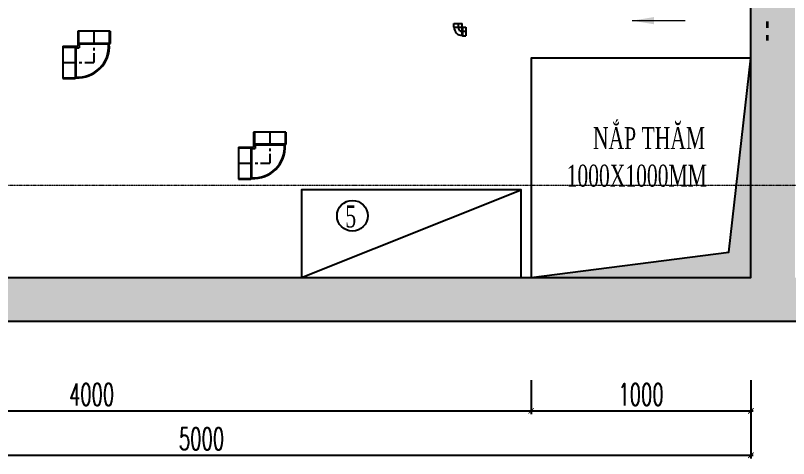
# Model space of a CAD drawing. Header units: millimetres. Extents: x -225363 to 347188, y -782467 to 813415.
# Drawn here: x 52287 to 55804, y 17715 to 19733 of the extents above; entities that cross this region are included whole.
import ezdxf

# ---------------------------------------------------------------- set-up
doc = ezdxf.new("R2010")
doc.units = ezdxf.units.MM
doc.linetypes.add('$1$HIDDEN', pattern=[0.375, 0.25, -0.125])
doc.linetypes.add('CENTER', pattern=[2, 1.25, -0.25, 0.25, -0.25])
for name, color, linetype in [('0.05 Thu đáy', 5, 'Continuous'), ('1TBN', 7, 'Continuous'), ('Text', 3, 'Continuous')]:
    doc.layers.add(name, color=color, linetype=linetype)
doc.layers.add('day dien nguon', color=251, linetype='Continuous', lineweight=9)
doc.layers.add('N3-NOTE', color=11, linetype='Continuous', lineweight=13)
doc.styles.add('HW_vnsimli', font='vnsimli.shx', dxfattribs={"width": 0.6})
doc.styles.add('mat bang 150', font='vntimeh.shx', dxfattribs={"width": 0.75})
doc.styles.add('P-VNTIMEH', font='vntimeh.shx', dxfattribs={"width": 0.75, "height": 75})
doc.styles.get("Standard").update_dxf_attribs({"font": 'arial_1.ttf'})
doc.dimstyles.new('HW_ 1-50', dxfattribs={"dimscale": 50, "dimtxt": 2, "dimasz": 0.5, "dimexe": 0.3, "dimexo": 0, "dimgap": 0.5, "dimtad": 1, "dimdec": 0, "dimrnd": 10, "dimzin": 0, "dimdsep": 46, "dimtxsty": 'HW_vnsimli', "dimblk": 'ARCHTICK', "dimcen": 0.5, "dimdle": 0.2, "dimclrd": 8, "dimclre": 8, "dimclrt": 3, "dimadec": 0, "dimazin": 0, "dimtfac": 0.0001, "dimtdec": 0, "dimtix": 1, "dimtmove": 0, "dimatfit": 3, "dimldrblk": 'CLOSEDBLANK', "dimfxl": 0.18, "dimtfill": 1, "dimtolj": 1, "dimtzin": 0, "dimarcsym": 1})
doc.dimstyles.new('VNCC_DIM200', dxfattribs={"dimtxt": 200, "dimasz": 25, "dimexe": 25, "dimexo": 0, "dimgap": 25, "dimtad": 1, "dimdec": 0, "dimzin": 0, "dimdsep": 46, "dimtxsty": 'P-VNTIMEH', "dimblk1": 'ARCHTICK', "dimblk2": 'ARCHTICK', "dimsah": 1, "dimcen": 150, "dimdle": 25, "dimclrd": 256, "dimclre": 256, "dimclrt": 6, "dimadec": 0, "dimazin": 0, "dimtfac": 1, "dimtdec": 0, "dimtix": 1, "dimtmove": 2, "dimatfit": 3, "dimfxl": 1, "dimtvp": 0.833333, "dimtolj": 1, "dimtzin": 0, "dimlwd": -1, "dimlwe": -1, "dimarcsym": 0})

# ---------------------------------------------------------------- blocks, each defined once
blk = doc.blocks.new('cutdenhatD140')
for p, q in [((86, 73.35), (82.65, 70)), ((142, 73.35), (86, 73.35)), ((142, -73.35), (142, 73.35)), ((-73.35, -86), (-70, -82.65)), ((-73.35, -142), (-73.35, -86)), ((-70, -86), (-69.76, -85.76)), ((73.35, -142), (73.35, -73.35)), ((142, -73.35), (73.35, -73.35)), ((-73.35, -142), (73.35, -142))]:
    blk.add_line(p, q)
at = {"color": 8}
for p, q in [((86, 70), (82.65, 66.65)), ((82.65, -66.65), (82.65, 66.65)), ((142, 70), (86, 70)), ((86, -70), (86, 70)), ((66.65, -82.65), (66.65, -66.65)), ((82.65, -66.65), (66.65, -66.65)), ((86, -70), (82.65, -66.65)), ((142, -70), (86, -70)), ((-70, -86), (-66.65, -82.65)), ((-70, -142), (-70, -86)), ((-70, -86), (70, -86)), ((-66.65, -82.65), (66.65, -82.65)), ((70, -86), (66.65, -82.65)), ((70, -142), (70, -86))]:
    blk.add_line(p, q, dxfattribs=at)
at = {"color": 8, "linetype": 'CENTER', "ltscale": 50}
for p in [(0, -142), (142, 0)]:
    blk.add_line(p, (0, 0), dxfattribs=at)
for points in [[(87, 0), (87, 0)], [(0, -87), (0, -87)]]:
    blk.add_lwpolyline(points)
blk.add_arc((73.35, -73.35), 143.65, 86.28807, 183.71193)
at = {"color": 8}
blk.add_arc((73.35, -73.35), 140.31, 86.19951, 183.80049, dxfattribs=at)
at = {"flags": 12}
blk.add_attdef('CUTDENHAT', (0, 0), '', height=0.1, dxfattribs=at)
blk = doc.blocks.new('PMBCB')
h = blk.add_hatch()
h.set_pattern_fill('BTCT2', color=8, scale=30, pattern_type=2)
h.set_pattern_definition([(50, (-27194.2, -11189.96), (215.17805, -18.8256), [22.5, -247.5]), (355, (-27194.2, -11189.96), (-41.6254, 225.6576), [18, -198]), (100.4514, (-27176.26, -11191.53), (173.5528, 206.8319), [19.122, -210.3426]), (46.1842, (-27194.2, -11129.96), (320.1723, -49.6557), [33.75, -371.25]), (96.6356, (-27167.5, -11134.1), (280.3988, 292.2354), [28.683, -315.514]), (351.1842, (-27194.2, -11129.96), (280.3986, 292.2356), [27, -297]), (21, (-27164.2, -11144.96), (179.0721, -120.7857), [22.5, -247.5]), (326, (-27164.2, -11144.96), (72.9946, 217.545), [18, -198]), (71.4514, (-27149.27, -11155.03), (252.0668, 96.7591), [19.122, -210.3426]), (37.5, (-27194.194, -11189.96), (3.64796, 99.86816), [0, -195.6, 0, -201, 0, -198.75]), (7.5, (-27194.19, -11189.96), (78.92086, 118.3235), [0, -114.6, 0, -191.1, 0, -75.75]), (327.5, (-27261.094, -11189.96), (160.14673, -6.76646), [0, -75, 0, -234, 0, -310.5]), (317.5, (-27291.1, -11189.96), (174.95585, 30.0315), [0, -97.5, 0, -155.4, 0, -220.5]), (45, (-27194.19, -11189.96), (-63.6396, 63.6396), []), (45, (-27194.19, -11168.96), (-63.6396, 63.6396), [])])
h.paths.add_polyline_path([(6600, 2700), (-2900, 2700), (-2900, -200), (6600, -200)])
h.paths.add_polyline_path([(5000, 2500), (5000, 0), (0, 0), (0, 2500)], flags=16)
h.paths.add_polyline_path([(5200, 2500), (6400, 2500), (6400, 0), (5200, 0)], flags=16)
h.paths.add_polyline_path([(-200, 2500), (-200, 0), (-2700, 0), (-2700, 2500)], flags=16)
h.paths.add_polyline_path([(5351, 389.3), (6075.7, 389.3), (6075.7, 539.3), (5351, 539.3)], flags=0)
h.paths.add_polyline_path([(5451.7, 547.4), (5986, 547.4), (5986, 775.9), (5451.7, 775.9)], flags=0)
h.paths.add_polyline_path([(4155.1, 389.3), (4879.8, 389.3), (4879.8, 539.3), (4155.1, 539.3)], flags=0)
h.paths.add_polyline_path([(4255.8, 547.4), (4790.1, 547.4), (4790.1, 775.9), (4255.8, 775.9)], flags=0)
h.paths.add_polyline_path([(-1032.1, 389.3), (-307.4, 389.3), (-307.4, 539.3), (-1032.1, 539.3)], flags=0)
h.paths.add_polyline_path([(-931.4, 547.4), (-397.1, 547.4), (-397.1, 775.9), (-931.4, 775.9)], flags=0)
h = blk.add_hatch(color=256)
h.dxf.hatch_style = 1
h.paths.add_polyline_path([(5000, 1000), (4899.4, 116.5), (4000, 0), (5000, 0)])
blk.add_line((2955.2, 0), (3955.2, 400))
for points in [[(-200, 2700), (6600, 2700), (6600, -200), (-200, -200)], [(4000, 0), (4899.4, 116.5), (5000, 1000)]]:
    blk.add_lwpolyline(points)
for points in [[(0, 0), (5000, 0), (5000, 2500), (0, 2500)], [(4000, 0), (5000, 0), (5000, 1000), (4000, 1000)], [(2955.2, 0), (3955.2, 0), (3955.2, 400), (2955.2, 400)]]:
    blk.add_lwpolyline(points, close=True)
at = {"layer": '0.05 Thu đáy'}
ref = blk.add_blockref('cutdenhatD140', (2010.6, 980.2), dxfattribs=dict(at, rotation=180))
ref.add_attrib('CUTDENHAT', 'Cút, PPR,DN140', (2010.6, 980.2), dxfattribs={"layer": '0', "height": 0.1, "rotation": 180})
ref = blk.add_blockref('cutdenhatD140', (2810.6, 521.1), dxfattribs=dict(at, rotation=180))
ref.add_attrib('CUTDENHAT', 'Cút, PPR,DN140', (2810.6, 521.1), dxfattribs={"layer": '0', "height": 0.1, "rotation": 180})
blk = doc.blocks.new('_ARCHTICK')
at = {"const_width": 0.15}
blk.add_lwpolyline([(-0.5, -0.5), (0.5, 0.5)], dxfattribs=at)
blk = doc.blocks.new('*D122')
at = {"color": 8, "lineweight": -2, "transparency": 16777216}
for p, q in [((50633.1, 18072.6), (50633.1, 17917.1)), ((54633.1, 18072.6), (54633.1, 17917.1)), ((50623.1, 17932.1), (54643.1, 17932.1))]:
    blk.add_line(p, q, dxfattribs=at)
at = {"layer": 'Defpoints', "color": 0, "transparency": 16777216}
for p in [(50633.1, 18072.6), (54633.1, 18072.6), (54633.1, 17932.1)]:
    blk.add_point(p, dxfattribs=at)
at = {"color": 8, "lineweight": -2, "transparency": 16777216, "xscale": 25, "yscale": 25, "zscale": 25, "rotation": 180}
blk.add_blockref('_ARCHTICK', (50633.1, 17932.1), dxfattribs=at)
at = {"color": 8, "lineweight": -2, "transparency": 16777216, "xscale": 25, "yscale": 25, "zscale": 25}
blk.add_blockref('_ARCHTICK', (54633.1, 17932.1), dxfattribs=at)
at = {"color": 3, "transparency": 16777216, "insert": (52633.1, 18007.1), "char_height": 100, "attachment_point": 5, "style": 'HW_vnsimli', "bg_fill": 3, "box_fill_scale": 1.1, "bg_fill_color": 256, "bg_fill_true_color": 13158600, "bg_fill_transparency": 0}
blk.add_mtext('\\A1;4000', dxfattribs=at)
blk = doc.blocks.new('_ClosedBlank')
at = {"color": 0, "linetype": 'ByBlock', "lineweight": -2}
for p, q in [((-1, 0.17), (0, 0)), ((-1, 0.17), (-1, -0.17)), ((0, 0), (-1, -0.17))]:
    blk.add_line(p, q, dxfattribs=at)
blk = doc.blocks.new('*D123')
at = {"color": 8, "lineweight": -2, "transparency": 16777216}
for p, q in [((54633.1, 18072.6), (54633.1, 17917.1)), ((55633.1, 18072.6), (55633.1, 17917.1)), ((54623.1, 17932.1), (55643.1, 17932.1))]:
    blk.add_line(p, q, dxfattribs=at)
at = {"layer": 'Defpoints', "color": 0, "transparency": 16777216}
for p in [(54633.1, 18072.6), (55633.1, 18072.6), (55633.1, 17932.1)]:
    blk.add_point(p, dxfattribs=at)
at = {"color": 8, "lineweight": -2, "transparency": 16777216, "xscale": 25, "yscale": 25, "zscale": 25, "rotation": 180}
blk.add_blockref('_ARCHTICK', (54633.1, 17932.1), dxfattribs=at)
at = {"color": 8, "lineweight": -2, "transparency": 16777216, "xscale": 25, "yscale": 25, "zscale": 25}
blk.add_blockref('_ARCHTICK', (55633.1, 17932.1), dxfattribs=at)
at = {"color": 3, "transparency": 16777216, "insert": (55133.1, 18007.1), "char_height": 100, "attachment_point": 5, "style": 'HW_vnsimli', "bg_fill": 3, "box_fill_scale": 1.1, "bg_fill_color": 256, "bg_fill_true_color": 13158600, "bg_fill_transparency": 0}
blk.add_mtext('\\A1;1000', dxfattribs=at)
blk = doc.blocks.new('*D124')
at = {"color": 8, "lineweight": -2, "transparency": 16777216}
for p, q in [((50633.1, 18072.6), (50633.1, 17715)), ((55633.1, 18072.6), (55633.1, 17715)), ((50623.1, 17730), (55643.1, 17730))]:
    blk.add_line(p, q, dxfattribs=at)
at = {"layer": 'Defpoints', "color": 0, "transparency": 16777216}
for p in [(50633.1, 18072.6), (55633.1, 18072.6), (55633.1, 17730)]:
    blk.add_point(p, dxfattribs=at)
at = {"color": 8, "lineweight": -2, "transparency": 16777216, "xscale": 25, "yscale": 25, "zscale": 25, "rotation": 180}
blk.add_blockref('_ARCHTICK', (50633.1, 17730), dxfattribs=at)
at = {"color": 8, "lineweight": -2, "transparency": 16777216, "xscale": 25, "yscale": 25, "zscale": 25}
blk.add_blockref('_ARCHTICK', (55633.1, 17730), dxfattribs=at)
at = {"color": 3, "transparency": 16777216, "insert": (53133.1, 17805), "char_height": 100, "attachment_point": 5, "style": 'HW_vnsimli', "bg_fill": 3, "box_fill_scale": 1.1, "bg_fill_color": 256, "bg_fill_true_color": 13158600, "bg_fill_transparency": 0}
blk.add_mtext('\\A1;5000', dxfattribs=at)
blk = doc.blocks.new('ELB90-100(SIDE)DN')
at = {"color": 2}
blk.add_line((0, 0), (0, 0), dxfattribs=at)
for p, q in [((58.5, 57), (62, 60.5)), ((58.5, -57), (58.5, 57)), ((62, 60.5), (112, 60.5)), ((62, 60.5), (62, -60.5)), ((112, 60.5), (112, -60.5)), ((-57, -58.5), (-60.5, -62)), ((60.5, -62), (-60.5, -62)), ((-60.5, -62), (-60.5, -112)), ((-57, -58.5), (57, -58.5)), ((57, -58.5), (60.5, -62)), ((58.5, -57), (62, -60.5)), ((60.5, -62), (60.5, -112)), ((62, -60.5), (112, -60.5)), ((60.5, -112), (-60.5, -112))]:
    blk.add_line(p, q)
at = {"color": 8}
for p, q in [((112, 0), (58.5, 0)), ((0, -112), (0, -58.5))]:
    blk.add_line(p, q, dxfattribs=at)
for radius in [115.5, 1.5]:
    blk.add_arc((58.5, -58.5), radius, 90, 180)
blk.add_arc((58.5, -58.5), 58.5, 90, 180, dxfattribs=at)
blk = doc.blocks.new('*U217')
at = {"xscale": 0.3057851239669422, "yscale": 0.3057851239669422, "zscale": 0.3057851239669422}
blk.add_blockref('ELB90-100(SIDE)DN', (77.8, 42), dxfattribs=at)

msp = doc.modelspace()

# ---------------------------------------------------------------- block references
msp.add_blockref('PMBCB', (50633.1, 18539.1))

# ---------------------------------------------------------------- dimensions: what is measured, and where the dimension line sits
dim = msp.add_linear_dim(base=(54633.1, 17932.1), p1=(50633.1, 18072.6), p2=(54633.1, 18072.6), dimstyle='HW_ 1-50')
dim.commit()
dim.dimension.update_dxf_attribs({"geometry": '*D122', "text_midpoint": (52633.1, 18007.1)})

# ---------------------------------------------------------------- next in the draw order: linework, layer by layer
msp.add_circle((53819.8, 18820.8), 70)
at = {"layer": '1TBN', "const_width": 12.8}
for points in [[(55707.6, 19675.5), (55707.6, 19706.1)], [(55707.6, 19618.9), (55707.6, 19644.8)]]:
    msp.add_lwpolyline(points, dxfattribs=at)
at = {"layer": 'day dien nguon', "color": 2, "linetype": '$1$HIDDEN', "ltscale": 5}
msp.add_line((47447.2, 18960.1), (57380.2, 18960.1), dxfattribs=at)

# ---------------------------------------------------------------- next in the draw order: block references
at = {"xscale": 1.048372892967929, "yscale": 1.048372892967929, "zscale": 1.048372892967929, "rotation": 89.99999999999999}
msp.add_blockref('*U217', (54344.7, 19578.7), dxfattribs=at)

# ---------------------------------------------------------------- next in the draw order: texts
at = {"layer": 'Text', "color": 3, "ltscale": 2, "style": 'mat bang 150', "width": 0.65}
for s, p in [('n¾p th¨m', (54914.6, 19124.5)), ('1000x1000mm', (54794.6, 18953.4)), ('5', (53787.8, 18767.6))]:
    msp.add_text(s, height=100, dxfattribs=at).set_placement(p)

# ---------------------------------------------------------------- next in the draw order: dimensions: what is measured, and where the dimension line sits
dim = msp.add_linear_dim(base=(55633.1, 17932.1), p1=(54633.1, 18072.6), p2=(55633.1, 18072.6), dimstyle='HW_ 1-50')
dim.commit()
dim.dimension.update_dxf_attribs({"geometry": '*D123', "text_midpoint": (55133.1, 18007.1)})

# ---------------------------------------------------------------- next in the draw order: leaders
at = {"layer": 'N3-NOTE'}
msp.add_leader([(55092.3, 19709.4), (55334.7, 19709.4)], dimstyle='VNCC_DIM200', override={"dimasz": 100, "dimgap": 50, "dimtad": 0}, dxfattribs=at)

# ---------------------------------------------------------------- next in the draw order: dimensions: what is measured, and where the dimension line sits
dim = msp.add_linear_dim(base=(55633.1, 17730), p1=(50633.1, 18072.6), p2=(55633.1, 18072.6), dimstyle='HW_ 1-50')
dim.commit()
dim.dimension.update_dxf_attribs({"geometry": '*D124', "text_midpoint": (53133.1, 17805)})

doc.saveas('drawing.dxf')
